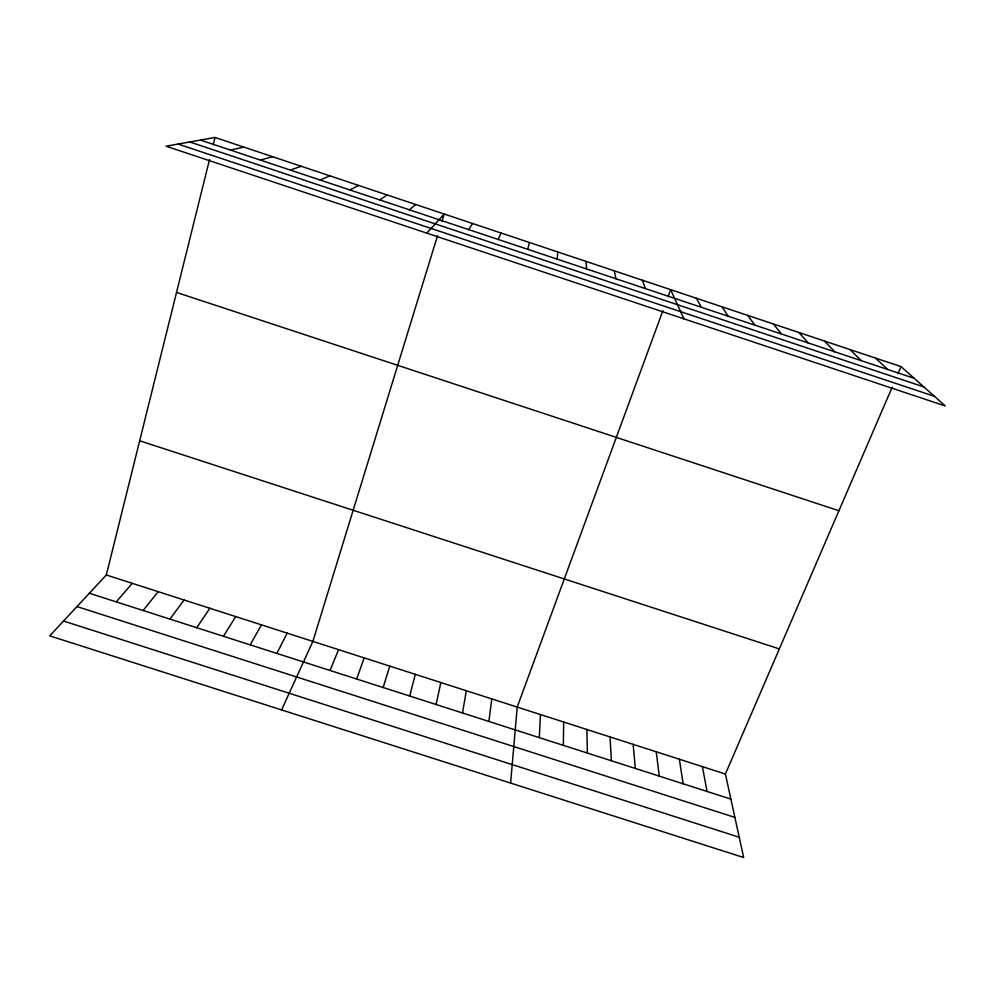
<?xml version="1.0" encoding="UTF-8"?>
<svg xmlns="http://www.w3.org/2000/svg" width="995" height="995" viewBox="0 0 995 995"><rect width="100%" height="100%" fill="white"/><g stroke="black" fill="none" stroke-linecap="round" stroke-linejoin="round"><path stroke-width="1.49" d="M563.357 745.354L563.667 722.022M539.302 737.631L540.447 714.559M557.175 259.148L557.747 251.946M510.609 783.077L517.201 707.084L662.844 310.801M488.881 721.45L491.779 698.913M462.501 712.992L466.319 690.729M436.096 704.522L440.835 682.533M892.167 387.242L725.392 774.023L743.675 857.528L49.75 635.867L106.328 574.986L209.51 159.66M213.179 144.872L215.019 137.472L901.06 366.62L945.25 405.96L166.041 146.203L215.019 137.472M527.698 249.31L529.427 242.494M409.654 696.027L415.313 674.324M437.539 235.678L312.878 641.389L281.585 709.92M441.979 221.238L444.205 214.024L426.78 233.128M383.162 687.533L389.754 666.115M356.645 679.025L364.17 657.882M668.031 296.697L670.618 289.644L683.951 318.848M330.079 670.493L338.536 649.648M898.099 373.498L901.06 366.62M498.184 239.447L501.057 233.017M276.846 653.416L287.182 633.131M250.18 644.86L261.449 624.86M223.465 636.29L235.691 616.577M468.633 229.584L472.65 223.527M196.724 627.708L209.883 608.281M169.934 619.114L184.05 599.973M143.118 610.507L158.18 591.652M116.253 601.875L132.273 583.319M409.368 209.808L415.699 204.51M379.667 199.883L387.167 194.97M349.917 189.958L358.586 185.431M320.116 180.008L329.954 175.866M290.279 170.045L301.286 166.289M260.392 160.071L272.58 156.7M230.454 150.083L243.812 147.098M89.351 593.244L730.89 799.109M76.963 606.577L734.895 817.405M63.518 621.042L739.235 837.243M106.328 574.986L725.392 774.023M139.661 440.797L779.346 648.914M176.525 292.43L838.922 510.746M200.468 140.071L914.218 378.324M189.771 141.974L923.87 386.918M178.093 144.064L934.404 396.296M875.6 358.113L887.739 369.493M850.103 349.593L861.235 360.638M824.569 341.074L834.681 351.782M798.997 332.529L808.089 342.902M773.389 323.972L781.473 334.022M747.755 315.415L754.807 325.116M722.071 306.833L728.104 316.199M696.363 298.251L701.363 307.281M642.471 280.242L645.295 288.562M614.276 270.827L615.967 278.774M702.383 766.623L707.047 791.46M679.336 759.21L683.179 783.799M656.252 751.797L659.275 776.137M633.143 744.36L635.345 768.451M586.03 261.399L586.59 268.961M610.022 736.922L611.378 760.765M586.851 729.484L587.386 753.066"/></g></svg>
